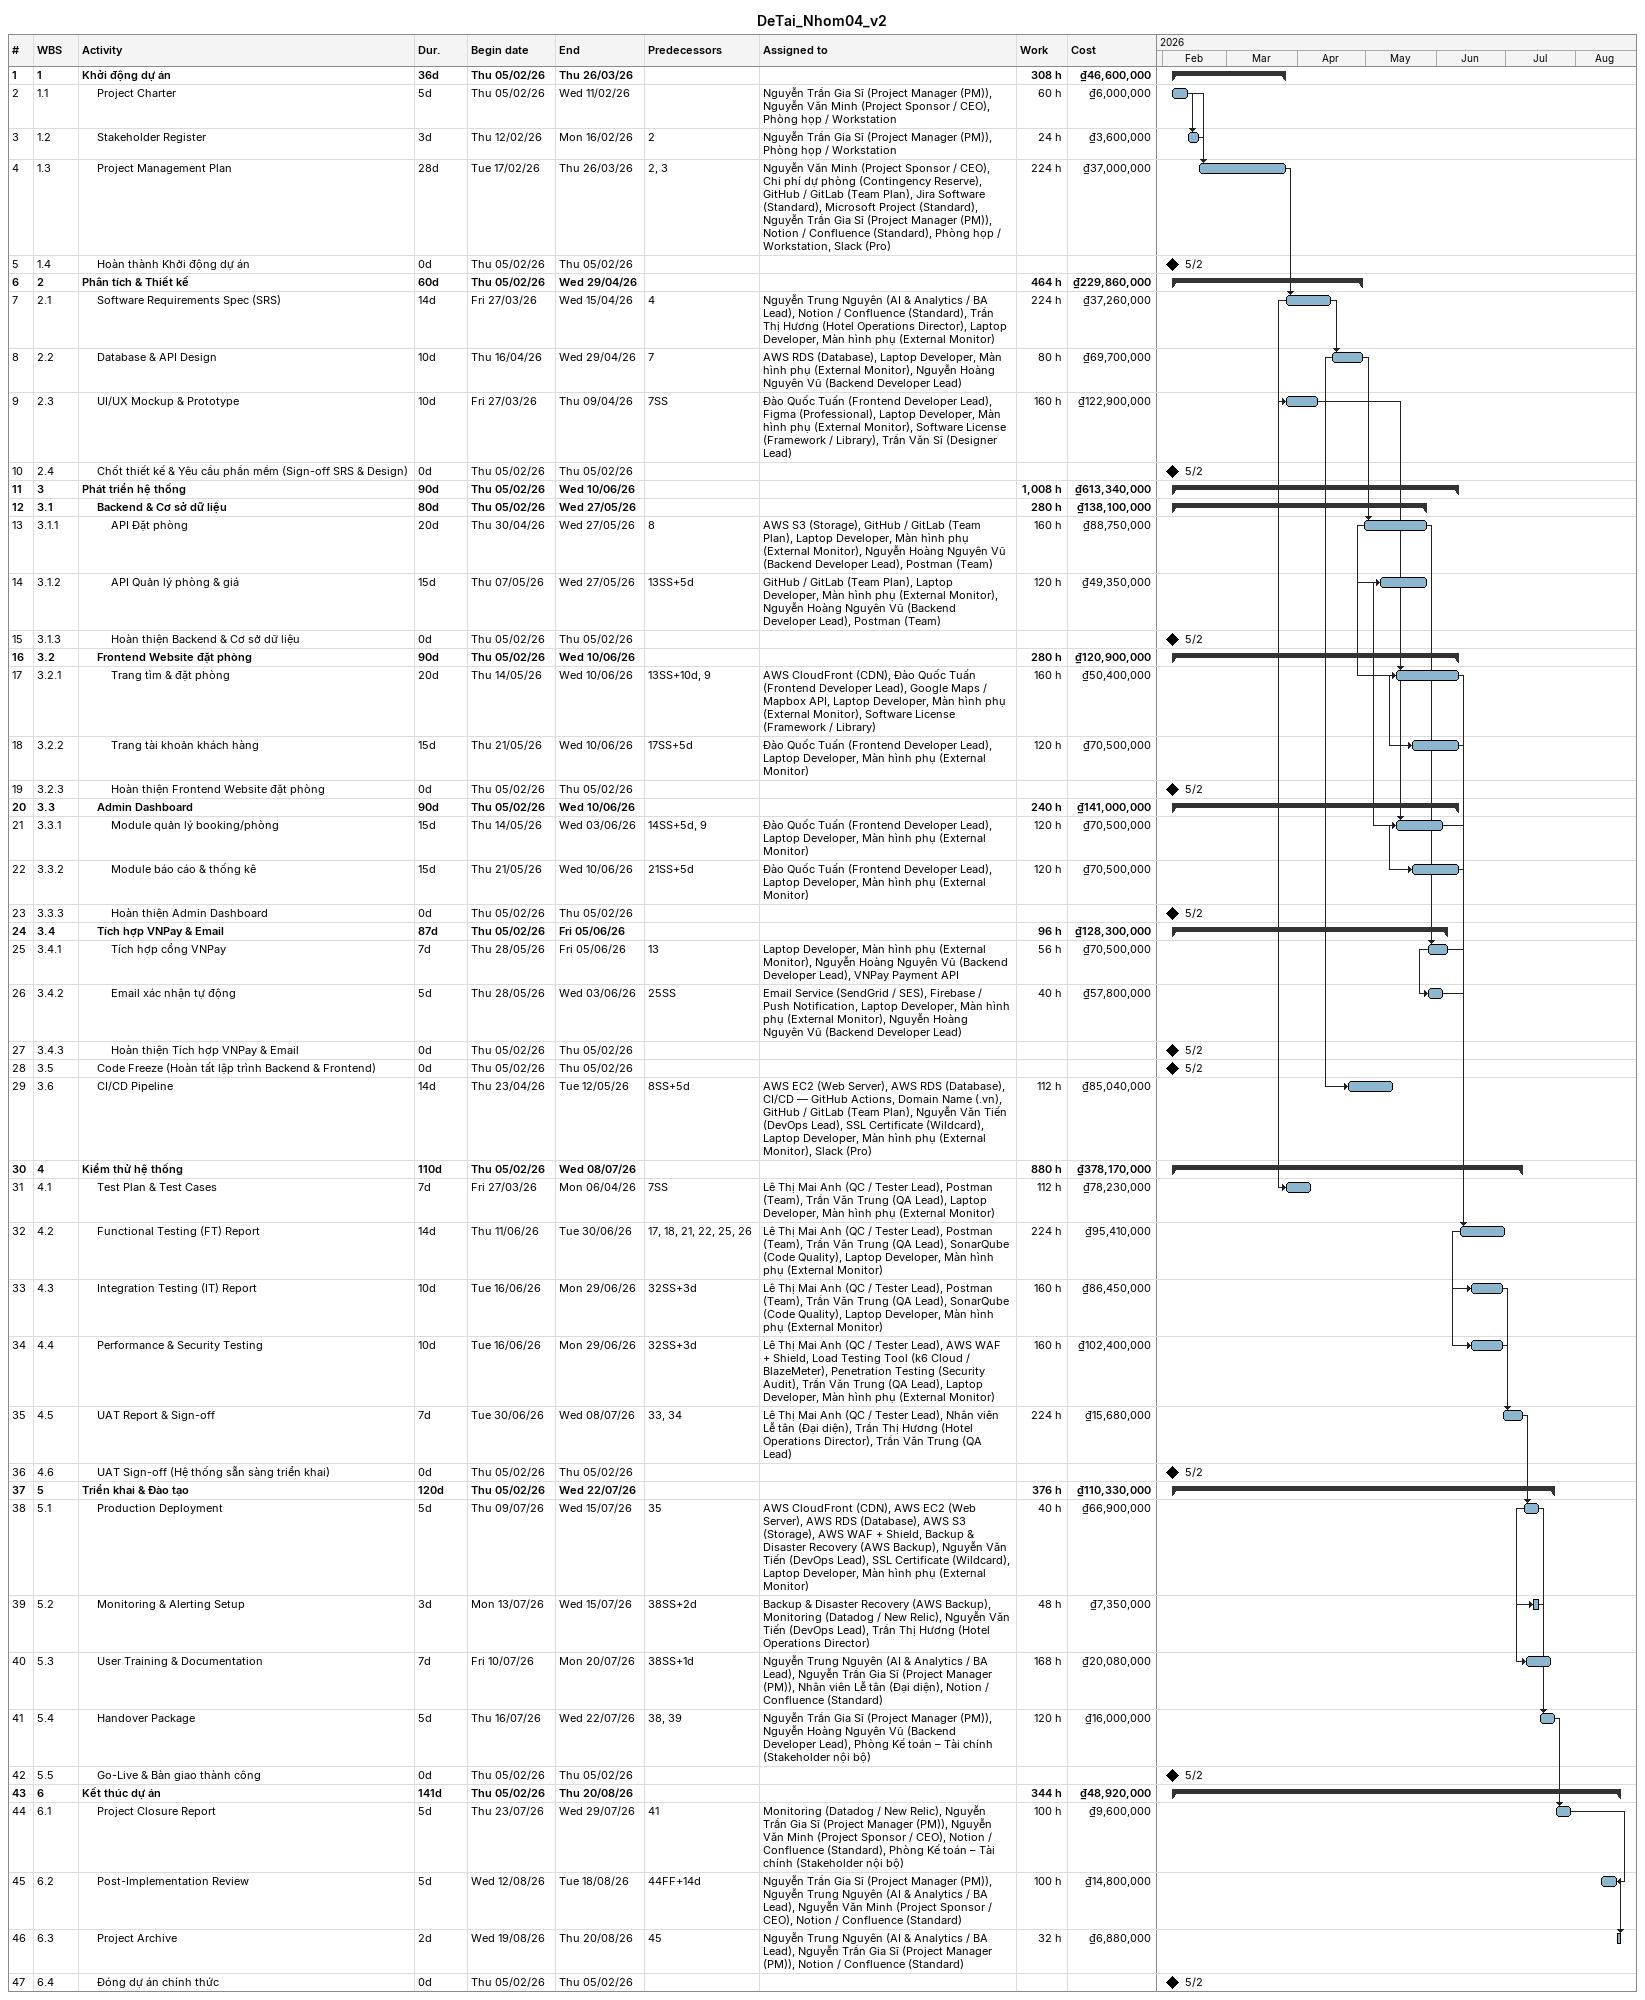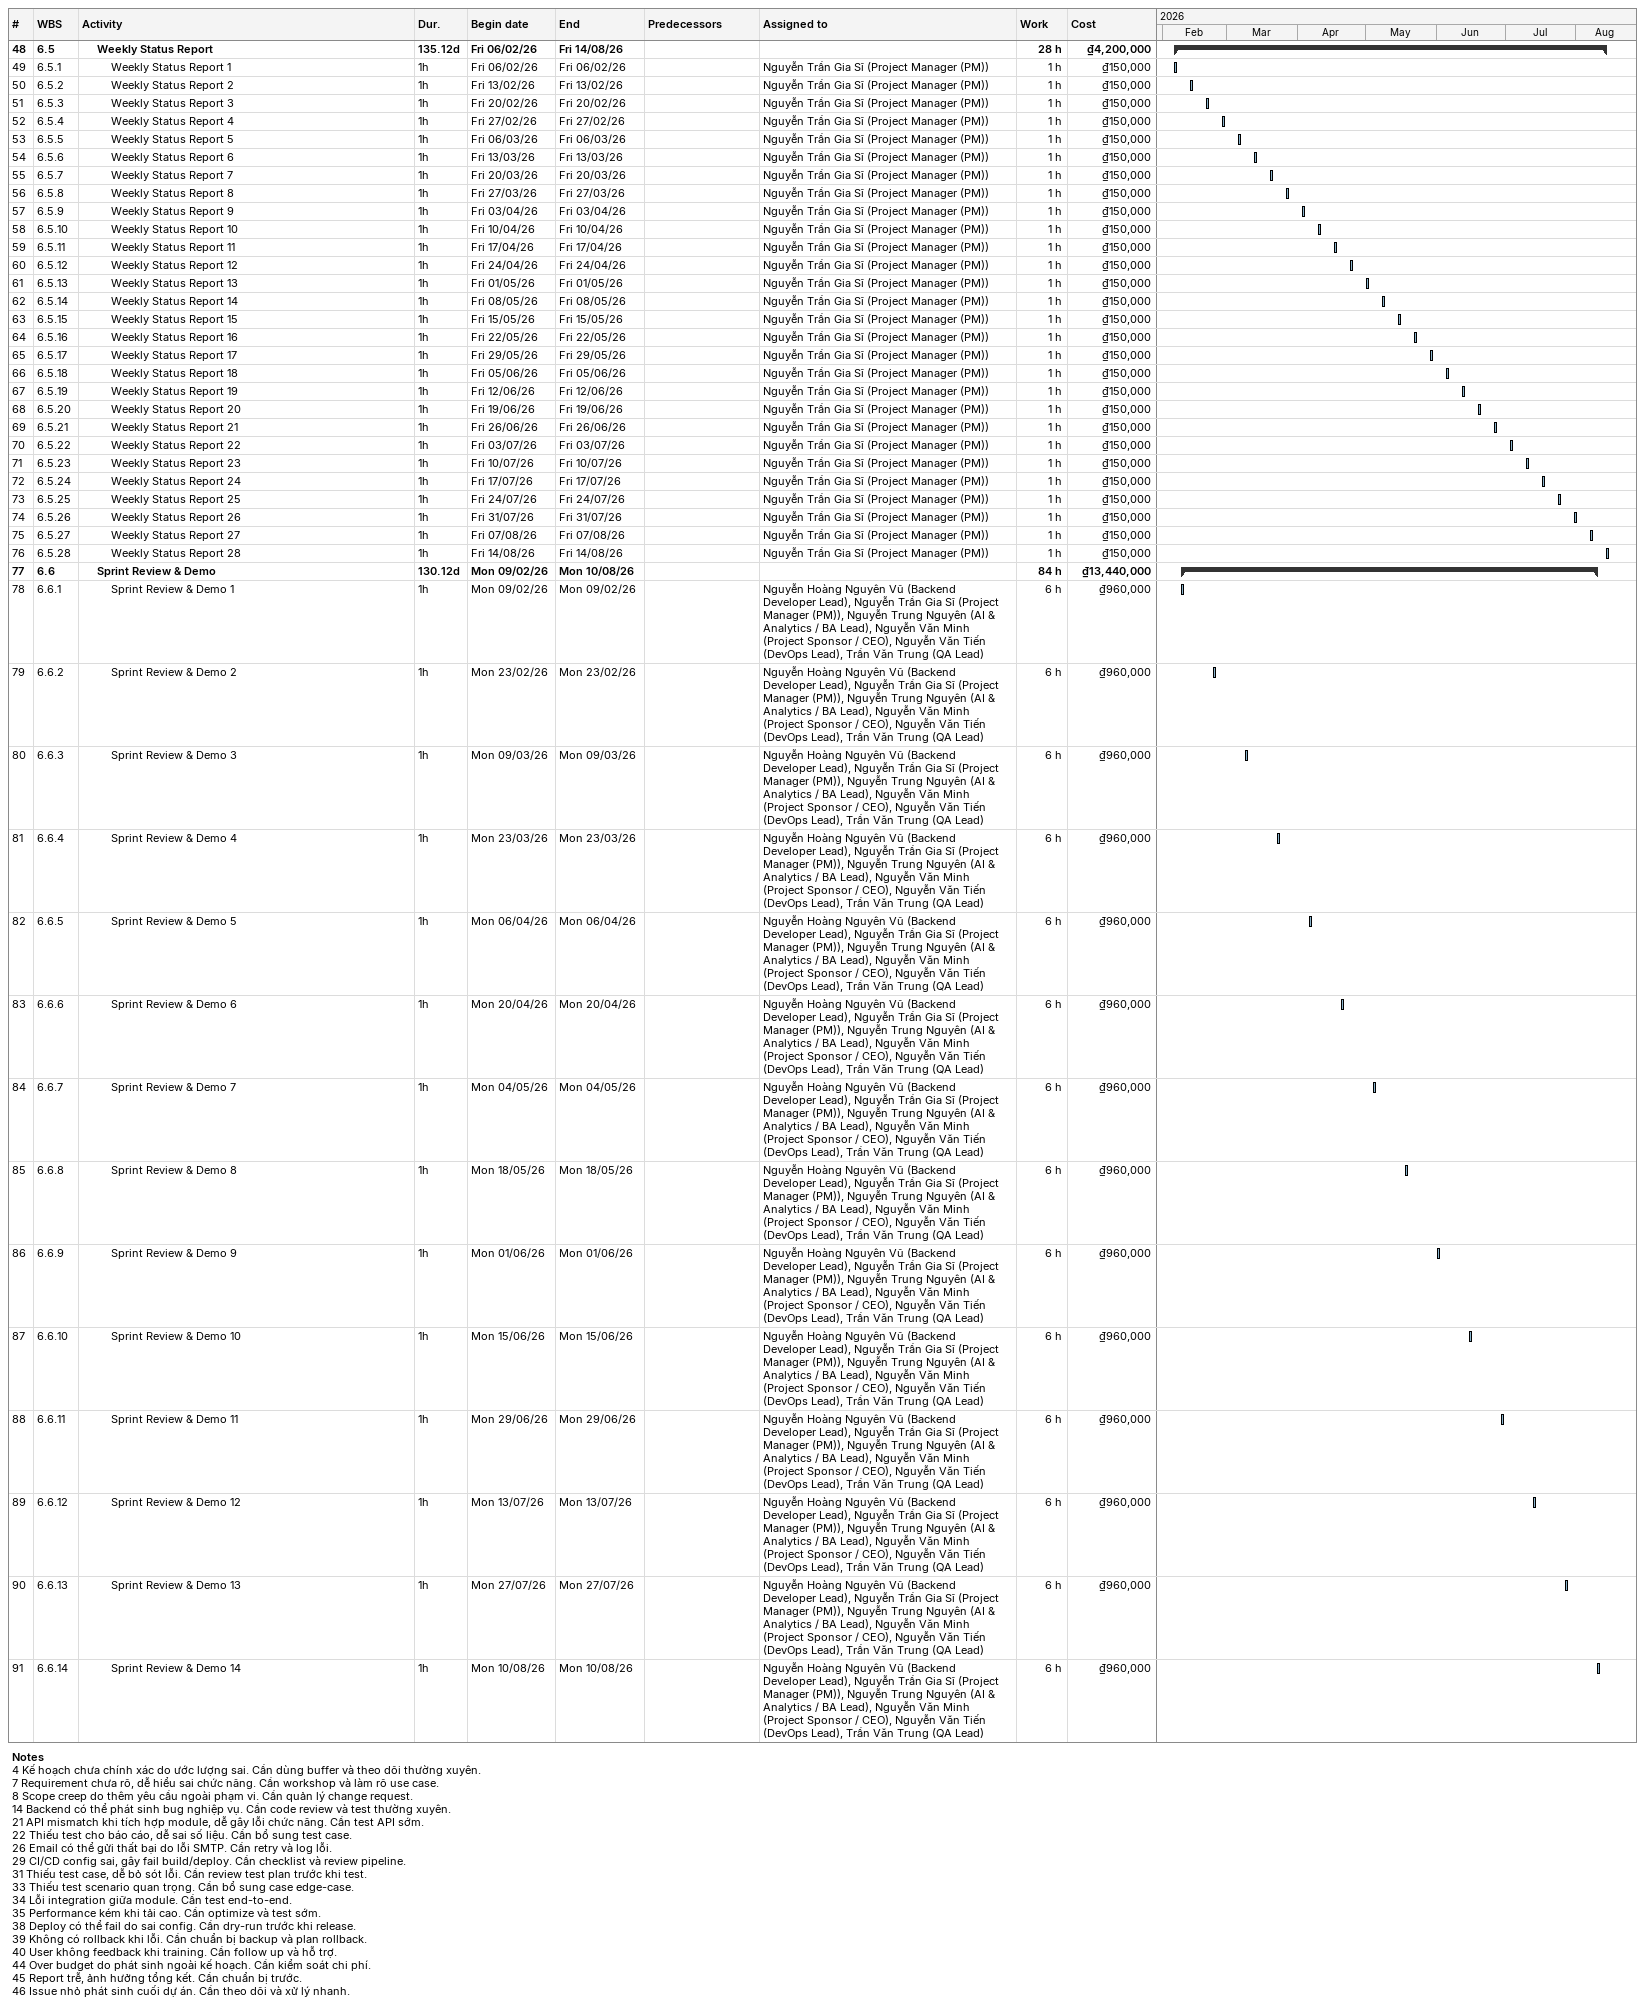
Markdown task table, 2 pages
DeTai_Nhom04_v2

| ID | WBS | Task | Duration | Start | Finish | Predecessors | Resources | Work (h) | Cost (₫) |
|---|---|---|---|---|---|---|---|---|---|
| 1 | 1 | **Khởi động dự án** | 36d | 2026-02-05 | 2026-03-26 |  |  | 308 | 46600000 |
| 2 | 1.1 | Project Charter | 5d | 2026-02-05 | 2026-02-11 |  | Nguyễn Trần Gia Sĩ (Project Manager (PM)), Nguyễn Văn Minh (Project Sponsor / CEO), Phòng họp / Workstation | 60 | 6000000 |
| 3 | 1.2 | Stakeholder Register | 3d | 2026-02-12 | 2026-02-16 | 2 | Nguyễn Trần Gia Sĩ (Project Manager (PM)), Phòng họp / Workstation | 24 | 3600000 |
| 4 | 1.3 | Project Management Plan | 28d | 2026-02-17 | 2026-03-26 | 2, 3 | Nguyễn Văn Minh (Project Sponsor / CEO), Chi phí dự phòng (Contingency Reserve), GitHub / GitLab (Team Plan), Jira Software (Standard), Microsoft Project (Standard), Nguyễn Trần Gia Sĩ (Project Manager (PM)), Notion / Confluence (Standard), Phòng họp / Workstation, Slack (Pro) | 224 | 37000000 |
| 5 | 1.4 | Hoàn thành Khởi động dự án | 0d | 2026-02-05 | 2026-02-05 |  |  |  |  |
| 6 | 2 | **Phân tích & Thiết kế** | 60d | 2026-02-05 | 2026-04-29 |  |  | 464 | 229860000 |
| 7 | 2.1 | Software Requirements Spec (SRS) | 14d | 2026-03-27 | 2026-04-15 | 4 | Nguyễn Trung Nguyên (AI & Analytics / BA Lead), Notion / Confluence (Standard), Trần Thị Hương (Hotel Operations Director), Laptop Developer, Màn hình phụ (External Monitor) | 224 | 37260000 |
| 8 | 2.2 | Database & API Design | 10d | 2026-04-16 | 2026-04-29 | 7 | AWS RDS (Database), Laptop Developer, Màn hình phụ (External Monitor), Nguyễn Hoàng Nguyên Vũ (Backend Developer Lead) | 80 | 69700000 |
| 9 | 2.3 | UI/UX Mockup & Prototype | 10d | 2026-03-27 | 2026-04-09 | 7SS | Đào Quốc Tuấn (Frontend Developer Lead), Figma (Professional), Laptop Developer, Màn hình phụ (External Monitor), Software License (Framework / Library), Trần Văn Sĩ (Designer Lead) | 160 | 122900000 |
| 10 | 2.4 | Chốt thiết kế & Yêu cầu phần mềm (Sign-off SRS & Design) | 0d | 2026-02-05 | 2026-02-05 |  |  |  |  |
| 11 | 3 | **Phát triển hệ thống** | 90d | 2026-02-05 | 2026-06-10 |  |  | 1008 | 613340000 |
| 12 | 3.1 | **Backend & Cơ sở dữ liệu** | 80d | 2026-02-05 | 2026-05-27 |  |  | 280 | 138100000 |
| 13 | 3.1.1 | API Đặt phòng | 20d | 2026-04-30 | 2026-05-27 | 8 | AWS S3 (Storage), GitHub / GitLab (Team Plan), Laptop Developer, Màn hình phụ (External Monitor), Nguyễn Hoàng Nguyên Vũ (Backend Developer Lead), Postman (Team) | 160 | 88750000 |
| 14 | 3.1.2 | API Quản lý phòng & giá | 15d | 2026-05-07 | 2026-05-27 | 13SS+5d | GitHub / GitLab (Team Plan), Laptop Developer, Màn hình phụ (External Monitor), Nguyễn Hoàng Nguyên Vũ (Backend Developer Lead), Postman (Team) | 120 | 49350000 |
| 15 | 3.1.3 | Hoàn thiện Backend & Cơ sở dữ liệu | 0d | 2026-02-05 | 2026-02-05 |  |  |  |  |
| 16 | 3.2 | **Frontend Website đặt phòng** | 90d | 2026-02-05 | 2026-06-10 |  |  | 280 | 120900000 |
| 17 | 3.2.1 | Trang tìm & đặt phòng | 20d | 2026-05-14 | 2026-06-10 | 13SS+10d, 9 | AWS CloudFront (CDN), Đào Quốc Tuấn (Frontend Developer Lead), Google Maps / Mapbox API, Laptop Developer, Màn hình phụ (External Monitor), Software License (Framework / Library) | 160 | 50400000 |
| 18 | 3.2.2 | Trang tài khoản khách hàng | 15d | 2026-05-21 | 2026-06-10 | 17SS+5d | Đào Quốc Tuấn (Frontend Developer Lead), Laptop Developer, Màn hình phụ (External Monitor) | 120 | 70500000 |
| 19 | 3.2.3 | Hoàn thiện Frontend Website đặt phòng | 0d | 2026-02-05 | 2026-02-05 |  |  |  |  |
| 20 | 3.3 | **Admin Dashboard** | 90d | 2026-02-05 | 2026-06-10 |  |  | 240 | 141000000 |
| 21 | 3.3.1 | Module quản lý booking/phòng | 15d | 2026-05-14 | 2026-06-03 | 14SS+5d, 9 | Đào Quốc Tuấn (Frontend Developer Lead), Laptop Developer, Màn hình phụ (External Monitor) | 120 | 70500000 |
| 22 | 3.3.2 | Module báo cáo & thống kê | 15d | 2026-05-21 | 2026-06-10 | 21SS+5d | Đào Quốc Tuấn (Frontend Developer Lead), Laptop Developer, Màn hình phụ (External Monitor) | 120 | 70500000 |
| 23 | 3.3.3 | Hoàn thiện Admin Dashboard | 0d | 2026-02-05 | 2026-02-05 |  |  |  |  |
| 24 | 3.4 | **Tích hợp VNPay & Email** | 87d | 2026-02-05 | 2026-06-05 |  |  | 96 | 128300000 |
| 25 | 3.4.1 | Tích hợp cổng VNPay | 7d | 2026-05-28 | 2026-06-05 | 13 | Laptop Developer, Màn hình phụ (External Monitor), Nguyễn Hoàng Nguyên Vũ (Backend Developer Lead), VNPay Payment API | 56 | 70500000 |
| 26 | 3.4.2 | Email xác nhận tự động | 5d | 2026-05-28 | 2026-06-03 | 25SS | Email Service (SendGrid / SES), Firebase / Push Notification, Laptop Developer, Màn hình phụ (External Monitor), Nguyễn Hoàng Nguyên Vũ (Backend Developer Lead) | 40 | 57800000 |
| 27 | 3.4.3 | Hoàn thiện Tích hợp VNPay & Email | 0d | 2026-02-05 | 2026-02-05 |  |  |  |  |
| 28 | 3.5 | Code Freeze (Hoàn tất lập trình Backend & Frontend) | 0d | 2026-02-05 | 2026-02-05 |  |  |  |  |
| 29 | 3.6 | CI/CD Pipeline | 14d | 2026-04-23 | 2026-05-12 | 8SS+5d | AWS EC2 (Web Server), AWS RDS (Database), CI/CD — GitHub Actions, Domain Name (.vn), GitHub / GitLab (Team Plan), Nguyễn Văn Tiến (DevOps Lead), SSL Certificate (Wildcard), Laptop Developer, Màn hình phụ (External Monitor), Slack (Pro) | 112 | 85040000 |
| 30 | 4 | **Kiểm thử hệ thống** | 110d | 2026-02-05 | 2026-07-08 |  |  | 880 | 378170000 |
| 31 | 4.1 | Test Plan & Test Cases | 7d | 2026-03-27 | 2026-04-06 | 7SS | Lê Thị Mai Anh (QC / Tester Lead), Postman (Team), Trần Văn Trung (QA Lead), Laptop Developer, Màn hình phụ (External Monitor) | 112 | 78230000 |
| 32 | 4.2 | Functional Testing (FT) Report | 14d | 2026-06-11 | 2026-06-30 | 17, 18, 21, 22, 25, 26 | Lê Thị Mai Anh (QC / Tester Lead), Postman (Team), Trần Văn Trung (QA Lead), SonarQube (Code Quality), Laptop Developer, Màn hình phụ (External Monitor) | 224 | 95410000 |
| 33 | 4.3 | Integration Testing (IT) Report | 10d | 2026-06-16 | 2026-06-29 | 32SS+3d | Lê Thị Mai Anh (QC / Tester Lead), Postman (Team), Trần Văn Trung (QA Lead), SonarQube (Code Quality), Laptop Developer, Màn hình phụ (External Monitor) | 160 | 86450000 |
| 34 | 4.4 | Performance & Security Testing | 10d | 2026-06-16 | 2026-06-29 | 32SS+3d | Lê Thị Mai Anh (QC / Tester Lead), AWS WAF + Shield, Load Testing Tool (k6 Cloud / BlazeMeter), Penetration Testing (Security Audit), Trần Văn Trung (QA Lead), Laptop Developer, Màn hình phụ (External Monitor) | 160 | 102400000 |
| 35 | 4.5 | UAT Report & Sign-off | 7d | 2026-06-30 | 2026-07-08 | 33, 34 | Lê Thị Mai Anh (QC / Tester Lead), Nhân viên Lễ tân (Đại diện), Trần Thị Hương (Hotel Operations Director), Trần Văn Trung (QA Lead) | 224 | 15680000 |
| 36 | 4.6 | UAT Sign-off (Hệ thống sẵn sàng triển khai) | 0d | 2026-02-05 | 2026-02-05 |  |  |  |  |
| 37 | 5 | **Triển khai & Đào tạo** | 120d | 2026-02-05 | 2026-07-22 |  |  | 376 | 110330000 |
| 38 | 5.1 | Production Deployment | 5d | 2026-07-09 | 2026-07-15 | 35 | AWS CloudFront (CDN), AWS EC2 (Web Server), AWS RDS (Database), AWS S3 (Storage), AWS WAF + Shield, Backup & Disaster Recovery (AWS Backup), Nguyễn Văn Tiến (DevOps Lead), SSL Certificate (Wildcard), Laptop Developer, Màn hình phụ (External Monitor) | 40 | 66900000 |
| 39 | 5.2 | Monitoring & Alerting Setup | 3d | 2026-07-13 | 2026-07-15 | 38SS+2d | Backup & Disaster Recovery (AWS Backup), Monitoring (Datadog / New Relic), Nguyễn Văn Tiến (DevOps Lead), Trần Thị Hương (Hotel Operations Director) | 48 | 7350000 |
| 40 | 5.3 | User Training & Documentation | 7d | 2026-07-10 | 2026-07-20 | 38SS+1d | Nguyễn Trung Nguyên (AI & Analytics / BA Lead), Nguyễn Trần Gia Sĩ (Project Manager (PM)), Nhân viên Lễ tân (Đại diện), Notion / Confluence (Standard) | 168 | 20080000 |
| 41 | 5.4 | Handover Package | 5d | 2026-07-16 | 2026-07-22 | 38, 39 | Nguyễn Trần Gia Sĩ (Project Manager (PM)), Nguyễn Hoàng Nguyên Vũ (Backend Developer Lead), Phòng Kế toán – Tài chính (Stakeholder nội bộ) | 120 | 16000000 |
| 42 | 5.5 | Go-Live & Bàn giao thành công | 0d | 2026-02-05 | 2026-02-05 |  |  |  |  |
| 43 | 6 | **Kết thúc dự án** | 141d | 2026-02-05 | 2026-08-20 |  |  | 344 | 48920000 |
| 44 | 6.1 | Project Closure Report | 5d | 2026-07-23 | 2026-07-29 | 41 | Monitoring (Datadog / New Relic), Nguyễn Trần Gia Sĩ (Project Manager (PM)), Nguyễn Văn Minh (Project Sponsor / CEO), Notion / Confluence (Standard), Phòng Kế toán – Tài chính (Stakeholder nội bộ) | 100 | 9600000 |
| 45 | 6.2 | Post-Implementation Review | 5d | 2026-08-12 | 2026-08-18 | 44FF+14d | Nguyễn Trần Gia Sĩ (Project Manager (PM)), Nguyễn Trung Nguyên (AI & Analytics / BA Lead), Nguyễn Văn Minh (Project Sponsor / CEO), Notion / Confluence (Standard) | 100 | 14800000 |
| 46 | 6.3 | Project Archive | 2d | 2026-08-19 | 2026-08-20 | 45 | Nguyễn Trung Nguyên (AI & Analytics / BA Lead), Nguyễn Trần Gia Sĩ (Project Manager (PM)), Notion / Confluence (Standard) | 32 | 6880000 |
| 47 | 6.4 | Đóng dự án chính thức | 0d | 2026-02-05 | 2026-02-05 |  |  |  |  |
| 48 | 6.5 | **Weekly Status Report** | 135.12d | 2026-02-06 | 2026-08-14 |  |  | 28 | 4200000 |
| 49 | 6.5.1 | Weekly Status Report 1 | 1h | 2026-02-06 | 2026-02-06 |  | Nguyễn Trần Gia Sĩ (Project Manager (PM)) | 1 | 150000 |
| 50 | 6.5.2 | Weekly Status Report 2 | 1h | 2026-02-13 | 2026-02-13 |  | Nguyễn Trần Gia Sĩ (Project Manager (PM)) | 1 | 150000 |
| 51 | 6.5.3 | Weekly Status Report 3 | 1h | 2026-02-20 | 2026-02-20 |  | Nguyễn Trần Gia Sĩ (Project Manager (PM)) | 1 | 150000 |
| 52 | 6.5.4 | Weekly Status Report 4 | 1h | 2026-02-27 | 2026-02-27 |  | Nguyễn Trần Gia Sĩ (Project Manager (PM)) | 1 | 150000 |
| 53 | 6.5.5 | Weekly Status Report 5 | 1h | 2026-03-06 | 2026-03-06 |  | Nguyễn Trần Gia Sĩ (Project Manager (PM)) | 1 | 150000 |
| 54 | 6.5.6 | Weekly Status Report 6 | 1h | 2026-03-13 | 2026-03-13 |  | Nguyễn Trần Gia Sĩ (Project Manager (PM)) | 1 | 150000 |
| 55 | 6.5.7 | Weekly Status Report 7 | 1h | 2026-03-20 | 2026-03-20 |  | Nguyễn Trần Gia Sĩ (Project Manager (PM)) | 1 | 150000 |
| 56 | 6.5.8 | Weekly Status Report 8 | 1h | 2026-03-27 | 2026-03-27 |  | Nguyễn Trần Gia Sĩ (Project Manager (PM)) | 1 | 150000 |
| 57 | 6.5.9 | Weekly Status Report 9 | 1h | 2026-04-03 | 2026-04-03 |  | Nguyễn Trần Gia Sĩ (Project Manager (PM)) | 1 | 150000 |
| 58 | 6.5.10 | Weekly Status Report 10 | 1h | 2026-04-10 | 2026-04-10 |  | Nguyễn Trần Gia Sĩ (Project Manager (PM)) | 1 | 150000 |
| 59 | 6.5.11 | Weekly Status Report 11 | 1h | 2026-04-17 | 2026-04-17 |  | Nguyễn Trần Gia Sĩ (Project Manager (PM)) | 1 | 150000 |
| 60 | 6.5.12 | Weekly Status Report 12 | 1h | 2026-04-24 | 2026-04-24 |  | Nguyễn Trần Gia Sĩ (Project Manager (PM)) | 1 | 150000 |
| 61 | 6.5.13 | Weekly Status Report 13 | 1h | 2026-05-01 | 2026-05-01 |  | Nguyễn Trần Gia Sĩ (Project Manager (PM)) | 1 | 150000 |
| 62 | 6.5.14 | Weekly Status Report 14 | 1h | 2026-05-08 | 2026-05-08 |  | Nguyễn Trần Gia Sĩ (Project Manager (PM)) | 1 | 150000 |
| 63 | 6.5.15 | Weekly Status Report 15 | 1h | 2026-05-15 | 2026-05-15 |  | Nguyễn Trần Gia Sĩ (Project Manager (PM)) | 1 | 150000 |
| 64 | 6.5.16 | Weekly Status Report 16 | 1h | 2026-05-22 | 2026-05-22 |  | Nguyễn Trần Gia Sĩ (Project Manager (PM)) | 1 | 150000 |
| 65 | 6.5.17 | Weekly Status Report 17 | 1h | 2026-05-29 | 2026-05-29 |  | Nguyễn Trần Gia Sĩ (Project Manager (PM)) | 1 | 150000 |
| 66 | 6.5.18 | Weekly Status Report 18 | 1h | 2026-06-05 | 2026-06-05 |  | Nguyễn Trần Gia Sĩ (Project Manager (PM)) | 1 | 150000 |
| 67 | 6.5.19 | Weekly Status Report 19 | 1h | 2026-06-12 | 2026-06-12 |  | Nguyễn Trần Gia Sĩ (Project Manager (PM)) | 1 | 150000 |
| 68 | 6.5.20 | Weekly Status Report 20 | 1h | 2026-06-19 | 2026-06-19 |  | Nguyễn Trần Gia Sĩ (Project Manager (PM)) | 1 | 150000 |
| 69 | 6.5.21 | Weekly Status Report 21 | 1h | 2026-06-26 | 2026-06-26 |  | Nguyễn Trần Gia Sĩ (Project Manager (PM)) | 1 | 150000 |
| 70 | 6.5.22 | Weekly Status Report 22 | 1h | 2026-07-03 | 2026-07-03 |  | Nguyễn Trần Gia Sĩ (Project Manager (PM)) | 1 | 150000 |
| 71 | 6.5.23 | Weekly Status Report 23 | 1h | 2026-07-10 | 2026-07-10 |  | Nguyễn Trần Gia Sĩ (Project Manager (PM)) | 1 | 150000 |
| 72 | 6.5.24 | Weekly Status Report 24 | 1h | 2026-07-17 | 2026-07-17 |  | Nguyễn Trần Gia Sĩ (Project Manager (PM)) | 1 | 150000 |
| 73 | 6.5.25 | Weekly Status Report 25 | 1h | 2026-07-24 | 2026-07-24 |  | Nguyễn Trần Gia Sĩ (Project Manager (PM)) | 1 | 150000 |
| 74 | 6.5.26 | Weekly Status Report 26 | 1h | 2026-07-31 | 2026-07-31 |  | Nguyễn Trần Gia Sĩ (Project Manager (PM)) | 1 | 150000 |
| 75 | 6.5.27 | Weekly Status Report 27 | 1h | 2026-08-07 | 2026-08-07 |  | Nguyễn Trần Gia Sĩ (Project Manager (PM)) | 1 | 150000 |
| 76 | 6.5.28 | Weekly Status Report 28 | 1h | 2026-08-14 | 2026-08-14 |  | Nguyễn Trần Gia Sĩ (Project Manager (PM)) | 1 | 150000 |
| 77 | 6.6 | **Sprint Review & Demo** | 130.12d | 2026-02-09 | 2026-08-10 |  |  | 84 | 13440000 |
| 78 | 6.6.1 | Sprint Review & Demo 1 | 1h | 2026-02-09 | 2026-02-09 |  | Nguyễn Hoàng Nguyên Vũ (Backend Developer Lead), Nguyễn Trần Gia Sĩ (Project Manager (PM)), Nguyễn Trung Nguyên (AI & Analytics / BA Lead), Nguyễn Văn Minh (Project Sponsor / CEO), Nguyễn Văn Tiến (DevOps Lead), Trần Văn Trung (QA Lead) | 6 | 960000 |
| 79 | 6.6.2 | Sprint Review & Demo 2 | 1h | 2026-02-23 | 2026-02-23 |  | Nguyễn Hoàng Nguyên Vũ (Backend Developer Lead), Nguyễn Trần Gia Sĩ (Project Manager (PM)), Nguyễn Trung Nguyên (AI & Analytics / BA Lead), Nguyễn Văn Minh (Project Sponsor / CEO), Nguyễn Văn Tiến (DevOps Lead), Trần Văn Trung (QA Lead) | 6 | 960000 |
| 80 | 6.6.3 | Sprint Review & Demo 3 | 1h | 2026-03-09 | 2026-03-09 |  | Nguyễn Hoàng Nguyên Vũ (Backend Developer Lead), Nguyễn Trần Gia Sĩ (Project Manager (PM)), Nguyễn Trung Nguyên (AI & Analytics / BA Lead), Nguyễn Văn Minh (Project Sponsor / CEO), Nguyễn Văn Tiến (DevOps Lead), Trần Văn Trung (QA Lead) | 6 | 960000 |
| 81 | 6.6.4 | Sprint Review & Demo 4 | 1h | 2026-03-23 | 2026-03-23 |  | Nguyễn Hoàng Nguyên Vũ (Backend Developer Lead), Nguyễn Trần Gia Sĩ (Project Manager (PM)), Nguyễn Trung Nguyên (AI & Analytics / BA Lead), Nguyễn Văn Minh (Project Sponsor / CEO), Nguyễn Văn Tiến (DevOps Lead), Trần Văn Trung (QA Lead) | 6 | 960000 |
| 82 | 6.6.5 | Sprint Review & Demo 5 | 1h | 2026-04-06 | 2026-04-06 |  | Nguyễn Hoàng Nguyên Vũ (Backend Developer Lead), Nguyễn Trần Gia Sĩ (Project Manager (PM)), Nguyễn Trung Nguyên (AI & Analytics / BA Lead), Nguyễn Văn Minh (Project Sponsor / CEO), Nguyễn Văn Tiến (DevOps Lead), Trần Văn Trung (QA Lead) | 6 | 960000 |
| 83 | 6.6.6 | Sprint Review & Demo 6 | 1h | 2026-04-20 | 2026-04-20 |  | Nguyễn Hoàng Nguyên Vũ (Backend Developer Lead), Nguyễn Trần Gia Sĩ (Project Manager (PM)), Nguyễn Trung Nguyên (AI & Analytics / BA Lead), Nguyễn Văn Minh (Project Sponsor / CEO), Nguyễn Văn Tiến (DevOps Lead), Trần Văn Trung (QA Lead) | 6 | 960000 |
| 84 | 6.6.7 | Sprint Review & Demo 7 | 1h | 2026-05-04 | 2026-05-04 |  | Nguyễn Hoàng Nguyên Vũ (Backend Developer Lead), Nguyễn Trần Gia Sĩ (Project Manager (PM)), Nguyễn Trung Nguyên (AI & Analytics / BA Lead), Nguyễn Văn Minh (Project Sponsor / CEO), Nguyễn Văn Tiến (DevOps Lead), Trần Văn Trung (QA Lead) | 6 | 960000 |
| 85 | 6.6.8 | Sprint Review & Demo 8 | 1h | 2026-05-18 | 2026-05-18 |  | Nguyễn Hoàng Nguyên Vũ (Backend Developer Lead), Nguyễn Trần Gia Sĩ (Project Manager (PM)), Nguyễn Trung Nguyên (AI & Analytics / BA Lead), Nguyễn Văn Minh (Project Sponsor / CEO), Nguyễn Văn Tiến (DevOps Lead), Trần Văn Trung (QA Lead) | 6 | 960000 |
| 86 | 6.6.9 | Sprint Review & Demo 9 | 1h | 2026-06-01 | 2026-06-01 |  | Nguyễn Hoàng Nguyên Vũ (Backend Developer Lead), Nguyễn Trần Gia Sĩ (Project Manager (PM)), Nguyễn Trung Nguyên (AI & Analytics / BA Lead), Nguyễn Văn Minh (Project Sponsor / CEO), Nguyễn Văn Tiến (DevOps Lead), Trần Văn Trung (QA Lead) | 6 | 960000 |
| 87 | 6.6.10 | Sprint Review & Demo 10 | 1h | 2026-06-15 | 2026-06-15 |  | Nguyễn Hoàng Nguyên Vũ (Backend Developer Lead), Nguyễn Trần Gia Sĩ (Project Manager (PM)), Nguyễn Trung Nguyên (AI & Analytics / BA Lead), Nguyễn Văn Minh (Project Sponsor / CEO), Nguyễn Văn Tiến (DevOps Lead), Trần Văn Trung (QA Lead) | 6 | 960000 |
| 88 | 6.6.11 | Sprint Review & Demo 11 | 1h | 2026-06-29 | 2026-06-29 |  | Nguyễn Hoàng Nguyên Vũ (Backend Developer Lead), Nguyễn Trần Gia Sĩ (Project Manager (PM)), Nguyễn Trung Nguyên (AI & Analytics / BA Lead), Nguyễn Văn Minh (Project Sponsor / CEO), Nguyễn Văn Tiến (DevOps Lead), Trần Văn Trung (QA Lead) | 6 | 960000 |
| 89 | 6.6.12 | Sprint Review & Demo 12 | 1h | 2026-07-13 | 2026-07-13 |  | Nguyễn Hoàng Nguyên Vũ (Backend Developer Lead), Nguyễn Trần Gia Sĩ (Project Manager (PM)), Nguyễn Trung Nguyên (AI & Analytics / BA Lead), Nguyễn Văn Minh (Project Sponsor / CEO), Nguyễn Văn Tiến (DevOps Lead), Trần Văn Trung (QA Lead) | 6 | 960000 |
| 90 | 6.6.13 | Sprint Review & Demo 13 | 1h | 2026-07-27 | 2026-07-27 |  | Nguyễn Hoàng Nguyên Vũ (Backend Developer Lead), Nguyễn Trần Gia Sĩ (Project Manager (PM)), Nguyễn Trung Nguyên (AI & Analytics / BA Lead), Nguyễn Văn Minh (Project Sponsor / CEO), Nguyễn Văn Tiến (DevOps Lead), Trần Văn Trung (QA Lead) | 6 | 960000 |
| 91 | 6.6.14 | Sprint Review & Demo 14 | 1h | 2026-08-10 | 2026-08-10 |  | Nguyễn Hoàng Nguyên Vũ (Backend Developer Lead), Nguyễn Trần Gia Sĩ (Project Manager (PM)), Nguyễn Trung Nguyên (AI & Analytics / BA Lead), Nguyễn Văn Minh (Project Sponsor / CEO), Nguyễn Văn Tiến (DevOps Lead), Trần Văn Trung (QA Lead) | 6 | 960000 |

Notes
- 4: Kế hoạch chưa chính xác do ước lượng sai. Cần dùng buffer và theo dõi thường xuyên.
- 7: Requirement chưa rõ, dễ hiểu sai chức nãng. Cần workshop và làm rõ use case.
- 8: Scope creep do thêm yêu cầu ngoài phạm vi. Cần quản lý change request.
- 14: Backend có thể phát sinh bug nghiệp vụ. Cần code review và test thường xuyên.
- 21: API mismatch khi tích hợp module, dễ gây lỗi chức nãng. Cần test API sớm.
- 22: Thiếu test cho báo cáo, dễ sai số liệu. Cần bổ sung test case.
- 26: Email có thể gửi thất bại do lỗi SMTP. Cần retry và log lỗi.
- 29: CI/CD config sai, gây fail build/deploy. Cần checklist và review pipeline.
- 31: Thiếu test case, dễ bỏ sót lỗi. Cần review test plan trước khi test.
- 33: Thiếu test scenario quan trọng. Cần bổ sung case edge-case.
- 34: Lỗi integration giữa module. Cần test end-to-end.
- 35: Performance kém khi tải cao. Cần optimize và test sớm.
- 38: Deploy có thể fail do sai config. Cần dry-run trước khi release.
- 39: Không có rollback khi lỗi. Cần chuẩn bị backup và plan rollback.
- 40: User không feedback khi training. Cần follow up và hỗ trợ.
- 44: Over budget do phát sinh ngoài kế hoạch. Cần kiểm soát chi phí.
- 45: Report trễ, ảnh hưởng tổng kết. Cần chuẩn bị trước.
- 46: Issue nhỏ phát sinh cuối dự án. Cần theo dõi và xử lý nhanh.
